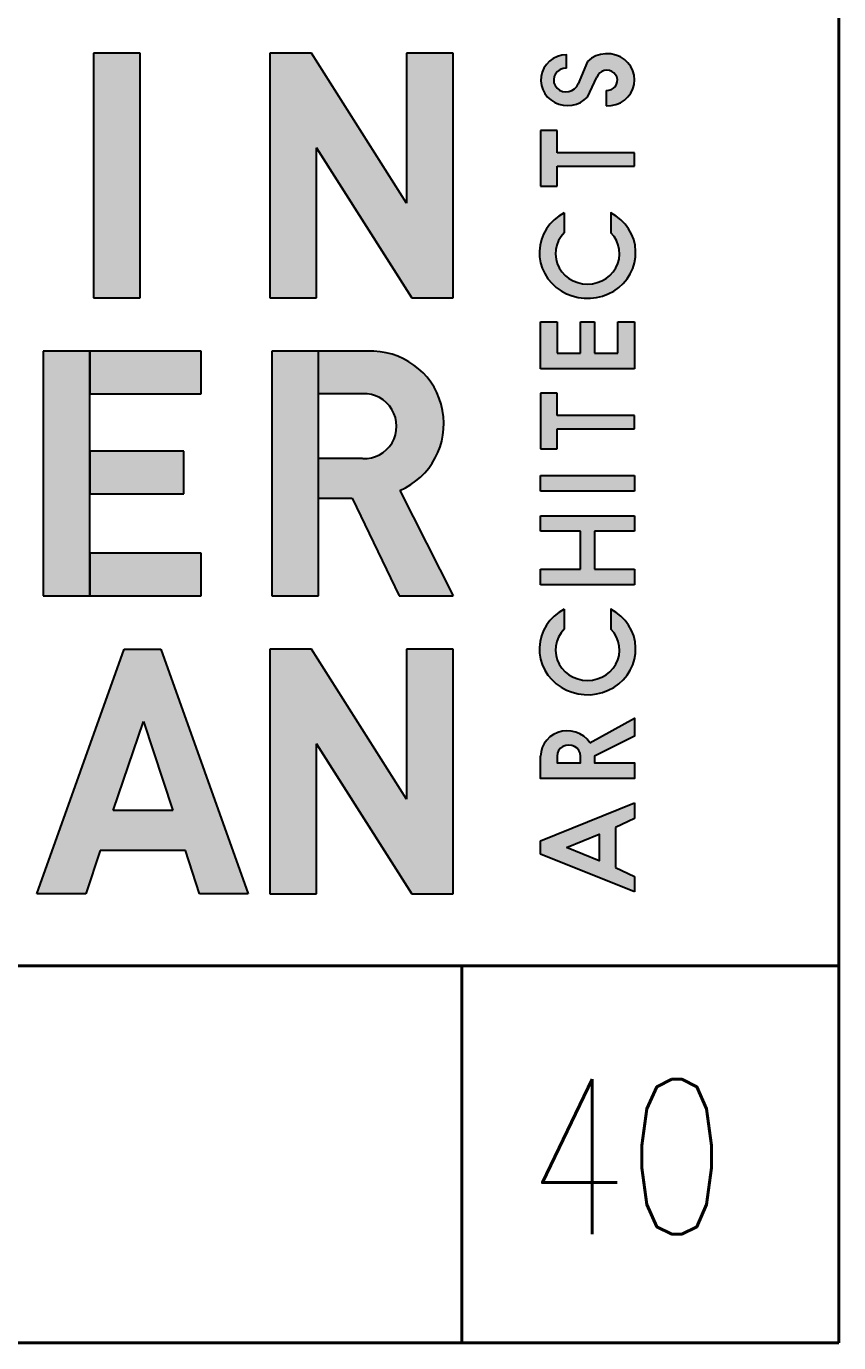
# Model space of a CAD drawing. Header units: inches. Extents: x 4017 to 5703, y -944 to 2840.
# Drawn here: x 5636.8 to 5702.9, y 1149.3 to 1256.4 of the extents above; entities that cross this region are included whole.
import ezdxf

# ---------------------------------------------------------------- set-up
doc = ezdxf.new("R2010")
doc.units = ezdxf.units.IN
doc.header["$MEASUREMENT"] = 0
doc.layers.add('A-dim-work', color=8, linetype='Continuous')
doc.layers.add('TEXT', color=14, linetype='Continuous')
doc.layers.add('A-VIEW-30', color=6, linetype='Continuous', lineweight=15)
doc.styles.add('CAMPOS-C', font='ROMANS', dxfattribs={"width": 0.75, "height": 2.2})

# ---------------------------------------------------------------- blocks, each defined once
blk = doc.blocks.new('A$C70B91C7D')
at = {"layer": 'TEXT', "true_color": 0x311916}
for points in [[(5.851865445514846, 5.315526934168702e-06), (5.728463909055449, 5.315526934168702e-06), (5.728463909055449, -0.6449668535154274), (5.851865445514846, -0.6449668535154274)], [(6.303285484899163, 5.315526934168702e-06), (6.19331465337109, 5.315526934168702e-06), (6.19331465337109, -0.6449668535154274), (6.316716189830487, -0.6449668535154274), (6.316716189830487, -0.2490951765049516), (6.56774971121871, -0.6449668535154274), (6.677147352325989, -0.6449668535154274), (6.677147352325989, 5.315526934168702e-06), (6.553745815866591, 5.315526934168702e-06), (6.553745815866591, -0.3949624588816647)], [(7.031290430893563, -0.1154620365706336), (7.055940097344944, -0.0626413227462308), (7.059090806590604, -0.05671057593085038), (7.063538866702146, -0.05170650830538648), (7.06909894184156, -0.04799979154577727), (7.075400360332878, -0.04559042565203697), (7.082257786338147, -0.04484908230011797), (7.08892987650546, -0.04559042565203697), (7.095416630834762, -0.04799979154577727), (7.100976705974176, -0.05170650830538648), (7.105424766085719, -0.05671057593085038), (7.108575475331378, -0.0624559869082475), (7.110058162035216, -0.06875740539958031), (7.109872826197233, -0.07542949556686551), (7.108019467817428, -0.08154557822022923), (7.104683422733785, -0.08729098919761213), (7.099864690946305, -0.09192438514712364), (7.094119279968908, -0.09544576606874955), (7.087632525639577, -0.09729912444855415), (7.080775099634309, -0.09785513196248985), (7.080775099634309, -0.1388143521561602), (7.093563272454958, -0.1380730088042412), (7.10598077359964, -0.1352929712345343), (7.117842267230401, -0.1302889036090562), (7.128591745833262, -0.1234314776037877), (7.137673201894302, -0.1149060290566837), (7.145271971251475, -0.105083229643725), (7.150832046390889, -0.09396307936491155), (7.154168091474531, -0.08228692157214823), (7.155280106502431, -0.070054756265435), (7.154168091474531, -0.05782259095873599), (7.150832046390889, -0.04596109732798936), (7.145271971251475, -0.03502628288715925), (7.137673201894302, -0.02501814763621724), (7.128406409995279, -0.01649269908911322), (7.117842267230401, -0.009820608921828011), (7.105610101923673, -0.004631205458366594), (7.092451257427086, -0.001665832050690597), (7.079107077092488, -0.001109824536740689), (7.0659482325959, -0.002963182916545293), (7.053160059775252, -0.007040571352121106), (7.041483901982474, -0.01334198984345392), (7.031290430893563, -0.02149676671459133), (7.006640764442182, -0.08024822735436032), (7.002934047682572, -0.08747632503559544), (6.997373972543159, -0.09377774352692825), (6.990331210699907, -0.09841113947643976), (6.982361769666738, -0.1011911770461467), (6.973836321119649, -0.1019325203980657), (6.965310872572559, -0.1006351695321968), (6.957526767377374, -0.09711378861057085), (6.951040013048072, -0.09192438514712364), (6.94603594542258, -0.08525229497983844), (6.94288523617692, -0.07765352562263672), (6.942143892825015, -0.0694987487514993), (6.94344124369087, -0.06152930771834519), (6.946962624612496, -0.05411587419912678), (6.952337363913927, -0.04781445570779397), (6.959194789919195, -0.04299572392031337), (6.967164230952363, -0.04003035051262316), (6.975689679499453, -0.03910367132272086), (6.975689679499453, -0.003889862106447595), (6.963457514192754, -0.005372548810299804), (6.951781356399977, -0.008708593893942407), (6.940846541959132, -0.01408333319537292), (6.931209078384171, -0.02112609503862473), (6.922868965675036, -0.02965154358572875), (6.916196875507751, -0.03947434299868746), (6.91137814372027, -0.05003848576356518), (6.908783441988533, -0.06152930771834519), (6.908042098636628, -0.07302012967312521), (6.909710121178449, -0.08469628746588853), (6.913231502100075, -0.09581643774471615), (6.918791577239489, -0.1061952446716106), (6.926205010758679, -0.1154620365706336), (6.93491579514378, -0.1230608059278211), (6.944738594556725, -0.1293622244191539), (6.955488073159586, -0.1339956203686654), (6.96697889511438, -0.1367756579383723), (6.978840388745112, -0.1377023371282746), (6.99051654653789, -0.1367756579383723), (7.002007368492656, -0.1339956203686654), (7.0129421829335, -0.1293622244191539), (7.022764982346473, -0.1230608059278211)], [(7.154909434826465, -0.2622480202510786), (6.951040013048072, -0.2622480202510786), (6.951040013048072, -0.2034965596113096), (6.907671426960661, -0.2034965596113096), (6.907671426960661, -0.3502825432917547), (6.951040013048072, -0.3502825432917547), (6.951040013048072, -0.2974618294673519), (7.154909434826465, -0.2974618294673519)], [(6.969573596846089, -0.473530875548704), (6.969573596846089, -0.4207101617243012), (6.955858744835552, -0.4290502744334077), (6.94344124369087, -0.4388730738463664), (6.932321093412043, -0.4503638958011607), (6.922868965675036, -0.4629667327838263), (6.915270196317863, -0.47649624895638), (6.909710121178449, -0.4909524443188502), (6.90600340441884, -0.5061499830332394), (6.904335381877019, -0.5213475217476287), (6.904706053552957, -0.5369157321379845), (6.907300755284695, -0.5521132708523737), (6.911934151234192, -0.5669401378908105), (6.918420905563522, -0.5810256615773142), (6.926761018272629, -0.5943698419118988), (6.93695448936154, -0.6064166713806287), (6.948630647154317, -0.6171661499834897), (6.96160415581295, -0.6264329418824985), (6.975689679499453, -0.6340317112397003), (6.990887218213828, -0.6397771222170832), (7.006640764442182, -0.6436691748146757), (7.022764982346473, -0.6458932048704469), (7.039074536088748, -0.6458932048704469), (7.055198753993039, -0.6440398464906423), (7.070952300221364, -0.6403331297310331), (7.086149838935739, -0.634587718753636), (7.100420698460226, -0.6269889493964484), (7.113579542956842, -0.6177221574974254), (7.125255700749619, -0.6069726788945644), (7.13544917183853, -0.5949258494258345), (7.14397462038562, -0.5815816690912499), (7.150646710552905, -0.5674961454047462), (7.155280106502431, -0.5526692783663236), (7.157874808234141, -0.5372864038139511), (7.158245479910107, -0.5219035292615786), (7.156762793206269, -0.5063353188712227), (7.15305607644666, -0.4913231159948168), (7.147310665469263, -0.4768669206323466), (7.139711896112061, -0.4631520686217954), (7.130259768375083, -0.4503638958011607), (7.119324953934239, -0.4390584096843497), (7.106722116951573, -0.4290502744334077), (7.093007264941008, -0.4207101617243012), (7.093007264941008, -0.473530875548704), (7.101162041812159, -0.4831683391236794), (7.107648796141461, -0.4939178177265404), (7.112282192090987, -0.5055939755193037), (7.114876893822697, -0.5176408049880337), (7.11561823717463, -0.530058306132716), (7.114320886308775, -0.5424758072773983), (7.110984841225104, -0.5543373009081449), (7.105795437761657, -0.5658281228629249), (7.098752675918405, -0.5762069297898194), (7.090227227371315, -0.5856590575268257), (7.080219092120387, -0.5936284985599798), (7.06909894184156, -0.5999299170513126), (7.057052112372844, -0.6045633130008241), (7.044263939552195, -0.6075286864085001), (7.031290430893563, -0.6084553655984024), (7.018316922234931, -0.6075286864085001), (7.005528749414282, -0.6045633130008241), (6.993481919945566, -0.5999299170513126), (6.982361769666738, -0.5936284985599798), (6.972353634415811, -0.5856590575268257), (6.963828185868692, -0.5762069297898194), (6.956785424025441, -0.5658281228629249), (6.951596020561993, -0.5543373009081449), (6.948259975478351, -0.5424758072773983), (6.946962624612496, -0.530058306132716), (6.947703967964401, -0.5176408049880337), (6.950298669696139, -0.5055939755193037), (6.954932065645636, -0.4939178177265404), (6.961418819974966, -0.4831683391236794)], [(7.154909434826465, -0.7083513822698251), (7.111540848739054, -0.7083513822698251), (7.111540848739054, -0.7904551584951349), (7.049824014691609, -0.7904551584951349), (7.049824014691609, -0.7083513822698251), (7.012756847095517, -0.7083513822698251), (7.012756847095517, -0.7904551584951349), (6.951040013048072, -0.7904551584951349), (6.951040013048072, -0.7083513822698251), (6.907671426960661, -0.7083513822698251), (6.907671426960661, -0.8315997145267744), (7.154909434826465, -0.8315997145267744)], [(5.719255401298881, -0.7856743585397936), (5.595853864839512, -0.7856743585397936), (5.595853864839512, -1.430646527582155), (5.719255401298881, -1.430646527582155)], [(6.012195169521476, -0.7856743585397936), (5.719255401298881, -0.7856743585397936), (5.719255401298881, -0.8980030881262877), (6.012195169521476, -0.8980030881262877)], [(6.322045448920676, -0.7856792355087379), (6.198643912461279, -0.7856743585397936), (6.198643912461279, -1.430646527582155), (6.322045448920676, -1.430646527582155)], [(7.154909434826465, -0.9548480467837095), (6.951040013048072, -0.9548480467837095), (6.951040013048072, -0.8960965861439405), (6.907671426960661, -0.8960965861439405), (6.907671426960661, -1.042882569824386), (6.951040013048072, -1.042882569824386), (6.951040013048072, -0.9900618559999828), (7.154909434826465, -0.9900618559999828)], [(5.966414695966677, -1.049256123505799), (5.719274232603112, -1.049256123505799), (5.719274232603112, -1.161584853092307), (5.966414695966677, -1.161584853092307)], [(7.154909434826465, -1.113310188256932), (6.907671426960661, -1.113310188256932), (6.907671426960661, -1.154454744288572), (7.154909434826465, -1.154454744288572)], [(7.049824014691609, -1.260096171937377), (7.154909434826465, -1.260096171937377), (7.154909434826465, -1.219136951743721), (6.907671426960661, -1.219136951743721), (6.907671426960661, -1.260096171937377), (7.012756847095517, -1.260096171937377), (7.012756847095517, -1.3599921886088), (6.907671426960661, -1.3599921886088), (6.907671426960661, -1.401136744640439), (7.154909434826465, -1.401136744640439), (7.154909434826465, -1.3599921886088), (7.049824014691609, -1.3599921886088)], [(6.012214000825679, -1.318317797995647), (5.719274232603112, -1.318317797995647), (5.719274232603112, -1.430646527582155), (6.012214000825679, -1.430646527582155)], [(7.130259768375083, -1.495287350334465), (7.119324953934239, -1.483981864217668), (7.106722116951573, -1.473973728966726), (7.093007264941008, -1.465633616257605), (7.093007264941008, -1.518454330082008), (7.101162041812159, -1.528091793656984), (7.107648796141461, -1.539026608097828), (7.112282192090987, -1.550517430052608), (7.114876893822697, -1.562749595359321), (7.11561823717463, -1.57498176066602), (7.114320886308775, -1.587399261810702), (7.110984841225104, -1.599446091279432), (7.105795437761657, -1.610751577396229), (7.098752675918405, -1.621130384323138), (7.090227227371315, -1.63058251206013), (7.080219092120387, -1.638551953093284), (7.06909894184156, -1.644853371584617), (7.057052112372844, -1.649672103372112), (7.044263939552195, -1.652452140941818), (7.031290430893563, -1.653564155969704), (7.018316922234931, -1.652452140941818), (7.005528749414282, -1.649672103372112), (6.993481919945566, -1.644853371584617), (6.982361769666738, -1.638551953093284), (6.972353634415811, -1.63058251206013), (6.963828185868692, -1.621130384323138), (6.956785424025441, -1.610751577396229), (6.951596020561993, -1.599446091279432), (6.948259975478351, -1.587399261810702), (6.946962624612496, -1.57498176066602), (6.947703967964401, -1.562749595359321), (6.950298669696139, -1.550517430052608), (6.954932065645636, -1.539026608097828), (6.961418819974966, -1.528091793656984), (6.969573596846089, -1.518454330082008), (6.969573596846089, -1.465633616257605), (6.955858744835552, -1.473973728966726), (6.94344124369087, -1.483796528379685), (6.932321093412043, -1.495287350334465), (6.922868965675036, -1.50789018731713), (6.915270196317863, -1.521419703489698), (6.909710121178449, -1.536061234690152), (6.90600340441884, -1.551073437566558), (6.904335381877019, -1.56645631211893), (6.904706053552957, -1.581839186671303), (6.907300755284695, -1.597036725385692), (6.911934151234192, -1.611863592424115), (6.918420905563522, -1.626134451948602), (6.926761018272629, -1.639293296445203), (6.93695448936154, -1.651340125913933), (6.948630647154317, -1.662089604516794), (6.96160415581295, -1.671356396415817), (6.975689679499453, -1.678955165773004), (6.990887218213828, -1.684700576750402), (7.006640764442182, -1.688777965185963), (7.022764982346473, -1.690816659403751), (7.039074536088748, -1.691001995241734), (7.055198753993039, -1.688963301023946), (7.070952300221364, -1.685256584264337), (7.086149838935739, -1.679511173286954), (7.100420698460226, -1.671912403929753), (7.113579542956842, -1.66264561203073), (7.125255700749619, -1.651896133427869), (7.13544917183853, -1.639849303959153), (7.14397462038562, -1.626690459462552), (7.150646710552905, -1.61241959993805), (7.155280106502431, -1.597592732899628), (7.157874808234141, -1.582209858347255), (7.158245479910107, -1.566826983794883), (7.156762793206269, -1.55144410924251), (7.15305607644666, -1.536246570528121), (7.147310665469263, -1.521790375165651), (7.139711896112061, -1.508075523155114)], [(6.303285484899163, -1.571335201302304), (6.19331465337109, -1.571335201302304), (6.19331465337109, -2.21630737034468), (6.316716189830487, -2.21630737034468), (6.316716189830487, -1.820435693334204), (6.56774971121871, -2.21630737034468), (6.677147352325989, -2.21630737034468), (6.677147352325989, -1.571335201302304), (6.553745815866591, -1.571335201302304), (6.553745815866591, -1.966302975710903)]]:
    blk.add_hatch(color=19, dxfattribs=at).paths.add_polyline_path(points)
h = blk.add_hatch(color=19, dxfattribs=at)
edge = h.paths.add_edge_path()
edge.add_ellipse((6.461414510191446, -0.9766420034277274), major_axis=(-0.1350987510014326, 0.1350987510014327), ratio=0.9999999999999545, start_angle=158.0493773419767, end_angle=313.1325585503187)
edge.add_line((6.467640577317866, -0.7856849895936477), (6.322045448920676, -0.7856792355087379))
edge.add_line((6.322045448920676, -0.7856792355087379), (6.322045448920676, -0.8979984924780098))
edge.add_line((6.322045448920676, -0.8979984924780098), (6.438328752390362, -0.8980030881262877))
edge.add_ellipse((6.442617087686443, -0.9831398952311616), major_axis=(0.06027713390510192, 0.06027713390510192), ratio=0.999999999999629, start_angle=222.2068196671399, end_angle=407.883547595526, ccw=False)
edge.add_line((6.437765101875982, -1.068294572057681), (6.322045448920676, -1.068294572057681))
edge.add_line((6.322045448920676, -1.068294572057681), (6.322045448920676, -1.173373249525014))
edge.add_line((6.322045448920676, -1.173373249525014), (6.41081621694596, -1.173373249525014))
edge.add_line((6.41081621694596, -1.173373249525014), (6.534217753405358, -1.430646527582155))
edge.add_line((6.534217753405358, -1.430646527582155), (6.677147352325989, -1.430646527582155))
edge.add_line((6.677147352325989, -1.430646527582155), (6.5362185447635, -1.152447866401729))
h = blk.add_hatch(color=19, dxfattribs=at)
h.paths.add_polyline_path([(5.906024276410193, -1.571335201302318), (5.809250204097538, -1.571335201302318), (5.57931997974697, -2.21630737034468), (5.708050775296556, -2.21630737034468), (5.746221828921335, -2.102170835554432), (5.970822794181743, -2.102170835554432), (6.008108776508834, -2.21630737034468), (6.13683957205842, -2.21630737034468)])
h.paths.add_polyline_path([(5.860753821099877, -1.761550205083239), (5.937980999647152, -1.996188255485222), (5.780852597355477, -1.996188255485222)], flags=16)
h = blk.add_hatch(color=19, dxfattribs=at)
h.paths.add_polyline_path([(7.154909434826465, -1.800164803812166), (7.154909434826465, -1.753274836803129), (7.037406513546898, -1.81777170842031), (7.030178415865663, -1.80869025235927), (7.02146763148059, -1.800720811326116), (7.011459496229662, -1.794419392834783), (7.000339345950835, -1.789785996885271), (6.988477852320102, -1.787005959315564), (6.976431022851358, -1.786264615963645), (6.964384193382642, -1.7875619668295), (6.952893371427876, -1.790712676075174), (6.941958556987032, -1.795716743700638), (6.932135757574059, -1.802388833867937), (6.923610309026969, -1.810543610739074), (6.916938218859684, -1.819995738476067), (6.911748815396209, -1.830559881240944), (6.908783441988533, -1.841680031519772), (6.907671426960661, -1.853170853474552), (6.907671426960661, -1.911736978276352), (7.154909434826465, -1.911736978276352), (7.154909434826465, -1.870777758082681), (7.049824014691609, -1.870777758082681), (7.049824014691609, -1.853170853474552)])
h.paths.add_polyline_path([(7.011644832067645, -1.845572084117364), (7.012756847095517, -1.853170853474552), (7.012756847095517, -1.870777758082681), (6.951040013048072, -1.870777758082681), (6.951040013048072, -1.853170853474552), (6.95196669223796, -1.845572084117364), (6.955117401483619, -1.838343986436129), (6.959936133271128, -1.832413239620749), (6.96642288760043, -1.827594507833268), (6.973836321119649, -1.824814470263561), (6.981805762152788, -1.823702455235676), (6.989775203185957, -1.824814470263561), (6.997373972543159, -1.827594507833268), (7.003675391034477, -1.832413239620749), (7.008679458659941, -1.838343986436129)], flags=16)
h = blk.add_hatch(color=19, dxfattribs=at)
h.paths.add_polyline_path([(7.154909434826465, -1.976419185731501), (6.907671426960661, -2.076129866564941), (6.907671426960661, -2.1113436757812), (7.154909434826465, -2.211239692452622), (7.154909434826465, -2.170095136420983), (7.105424766085719, -2.146557484997473), (7.105424766085719, -2.040916057348667), (7.154909434826465, -2.017378405925157)])
h.paths.add_polyline_path([(7.062241515836291, -2.058522961956797), (7.062241515836291, -2.128950580389343), (6.975689679499453, -2.09373677117307)], flags=16)
at = {"layer": 'TEXT', "color": 19, "true_color": 0x311916}
for p, q in [((5.728463909055449, 5.315526934168702e-06), (5.728463909055449, -0.6449668535154274)), ((5.851865445514846, 5.315526934168702e-06), (5.728463909055449, 5.315526934168702e-06)), ((5.851865445514846, -0.6449668535154274), (5.851865445514846, 5.315526934168702e-06)), ((6.303285484899163, 5.315526934168702e-06), (6.19331465337109, 5.315526934168702e-06)), ((6.19331465337109, 5.315526934168702e-06), (6.19331465337109, -0.6449668535154274)), ((6.303285484899163, 5.315526934168702e-06), (6.19331465337109, 5.315526934168702e-06)), ((6.19331465337109, 5.315526934168702e-06), (6.19331465337109, -0.6449668535154274)), ((6.553745815866591, -0.3949624588816647), (6.303285484899163, 5.315526934168702e-06)), ((6.553745815866591, -0.3949624588816647), (6.303285484899163, 5.315526934168702e-06)), ((6.553745815866591, 5.315526934168702e-06), (6.553745815866591, -0.3949624588816647)), ((6.677147352325989, 5.315526934168702e-06), (6.553745815866591, 5.315526934168702e-06)), ((6.677147352325989, 5.315526934168702e-06), (6.553745815866591, 5.315526934168702e-06)), ((6.553745815866591, 5.315526934168702e-06), (6.553745815866591, -0.3949624588816647)), ((6.677147352325989, -0.6449668535154274), (6.677147352325989, 5.315526934168702e-06)), ((6.677147352325989, -0.6449668535154274), (6.677147352325989, 5.315526934168702e-06)), ((6.316716189830487, -0.6449668535154274), (6.316716189830487, -0.2490951765049516)), ((6.56774971121871, -0.6449668535154274), (6.316716189830487, -0.2490951765049516)), ((6.316716189830487, -0.6449668535154274), (6.316716189830487, -0.2490951765049516)), ((6.316716189830487, -0.2490951765049516), (6.56774971121871, -0.6449668535154274)), ((5.728463909055449, -0.6449668535154274), (5.851865445514846, -0.6449668535154274)), ((6.19331465337109, -0.6449668535154274), (6.316716189830487, -0.6449668535154274)), ((6.19331465337109, -0.6449668535154274), (6.316716189830487, -0.6449668535154274)), ((6.56774971121871, -0.6449668535154274), (6.677147352325989, -0.6449668535154274)), ((6.56774971121871, -0.6449668535154274), (6.677147352325989, -0.6449668535154274)), ((5.595853864839512, -0.7856743585397936), (5.595853864839512, -1.430646527582155)), ((5.719255401298881, -0.7856743585397936), (5.595853864839512, -0.7856743585397936)), ((5.719255401298881, -0.7856743585397936), (5.719255401298881, -0.8980030881262877)), ((5.719255401298881, -1.430646527582155), (5.719255401298881, -0.7856743585397936)), ((6.012195169521476, -0.7856743585397936), (5.719255401298881, -0.7856743585397936)), ((6.012195169521476, -0.8980030881262877), (6.012195169521476, -0.7856743585397936)), ((6.198643912461279, -0.7856743585397936), (6.198643912461279, -1.430646527582155)), ((6.198643912461279, -0.7856743585397936), (6.198643912461279, -1.430646527582155)), ((6.467640577317667, -0.7856849895936477), (6.198643912461279, -0.7856743585397936)), ((6.322045448920676, -0.7856743585397936), (6.198643912461279, -0.7856743585397936)), ((6.322045448920676, -1.430646527582155), (6.322045448920676, -0.7856743585397936)), ((5.719255401298881, -0.8980030881262877), (6.012195169521476, -0.8980030881262877)), ((6.438328752390362, -0.8980030881262877), (6.322045448920676, -0.8979984924780098)), ((5.719274232603112, -1.049256123505799), (5.719274232603112, -1.161584853092307)), ((5.966414695966677, -1.049256123505799), (5.719274232603112, -1.049256123505799)), ((5.966414695966677, -1.161584853092307), (5.966414695966677, -1.049256123505799)), ((6.438328752390362, -1.068294572057681), (6.322045448920676, -1.068294572057681)), ((5.719274232603112, -1.161584853092307), (5.966414695966677, -1.161584853092307)), ((6.322045448920676, -1.173373249525014), (6.41081621694596, -1.173373249525014)), ((6.41081621694596, -1.173373249525014), (6.534217753405358, -1.430646527582155)), ((6.536218544763528, -1.152447866401758), (6.677147352325989, -1.430646527582155)), ((5.719274232603112, -1.318317797995647), (5.719274232603112, -1.430646527582155)), ((6.012214000825679, -1.318317797995647), (5.719274232603112, -1.318317797995647)), ((6.012214000825679, -1.430646527582155), (6.012214000825679, -1.318317797995647)), ((5.595853864839512, -1.430646527582155), (5.719255401298881, -1.430646527582155)), ((5.719274232603112, -1.430646527582155), (6.012214000825679, -1.430646527582155)), ((6.198643912461279, -1.430646527582155), (6.322045448920676, -1.430646527582155)), ((6.534217753405358, -1.430646527582155), (6.677147352325989, -1.430646527582155)), ((5.57931997974697, -2.21630737034468), (5.809250204097538, -1.571335201302318)), ((5.809250204097538, -1.571335201302318), (5.906024276410193, -1.571335201302318)), ((5.906024276410193, -1.571335201302318), (6.13683957205842, -2.21630737034468)), ((6.303285484899163, -1.571335201302304), (6.19331465337109, -1.571335201302304)), ((6.19331465337109, -1.571335201302304), (6.19331465337109, -2.21630737034468)), ((6.303285484899163, -1.571335201302304), (6.19331465337109, -1.571335201302304)), ((6.19331465337109, -1.571335201302304), (6.19331465337109, -2.21630737034468)), ((6.553745815866591, -1.966302975710903), (6.303285484899163, -1.571335201302304)), ((6.553745815866591, -1.966302975710903), (6.303285484899163, -1.571335201302304)), ((6.553745815866591, -1.571335201302304), (6.553745815866591, -1.966302975710903)), ((6.677147352325989, -1.571335201302304), (6.553745815866591, -1.571335201302304)), ((6.677147352325989, -1.571335201302304), (6.553745815866591, -1.571335201302304)), ((6.553745815866591, -1.571335201302304), (6.553745815866591, -1.966302975710903)), ((6.677147352325989, -2.21630737034468), (6.677147352325989, -1.571335201302304)), ((6.677147352325989, -2.21630737034468), (6.677147352325989, -1.571335201302304)), ((5.780852597355477, -1.996188255485222), (5.860753821099877, -1.761550205083239)), ((5.860753821099877, -1.761550205083239), (5.937980999647152, -1.996188255485222)), ((6.316716189830487, -2.21630737034468), (6.316716189830487, -1.820435693334204)), ((6.56774971121871, -2.21630737034468), (6.316716189830487, -1.820435693334204)), ((6.316716189830487, -2.21630737034468), (6.316716189830487, -1.820435693334204)), ((6.316716189830487, -1.820435693334204), (6.56774971121871, -2.21630737034468)), ((5.937980999647152, -1.996188255485222), (5.780852597355477, -1.996188255485222)), ((5.746221828921335, -2.102170835554432), (5.708050775296556, -2.21630737034468)), ((5.970822794181743, -2.102170835554432), (5.746221828921335, -2.102170835554432)), ((6.008108776508834, -2.21630737034468), (5.970822794181743, -2.102170835554432)), ((5.708050775296556, -2.21630737034468), (5.57931997974697, -2.21630737034468)), ((6.13683957205842, -2.21630737034468), (6.008108776508834, -2.21630737034468)), ((6.19331465337109, -2.21630737034468), (6.316716189830487, -2.21630737034468)), ((6.19331465337109, -2.21630737034468), (6.316716189830487, -2.21630737034468)), ((6.56774971121871, -2.21630737034468), (6.677147352325989, -2.21630737034468)), ((6.56774971121871, -2.21630737034468), (6.677147352325989, -2.21630737034468))]:
    blk.add_line(p, q, dxfattribs=at)
for points in [[(6.975689679499453, -0.03910367132272086), (6.975689679499453, -0.003889862106447595), (6.963457514192754, -0.005372548810299804), (6.951781356399977, -0.008708593893942407), (6.940846541959132, -0.01408333319537292), (6.931209078384171, -0.02112609503862473), (6.922868965675036, -0.02965154358572875), (6.916196875507751, -0.03947434299868746), (6.91137814372027, -0.05003848576356518), (6.908783441988533, -0.06152930771834519), (6.908042098636628, -0.07302012967312521), (6.909710121178449, -0.08469628746588853), (6.913231502100075, -0.09581643774471615), (6.918791577239489, -0.1061952446716106), (6.926205010758679, -0.1154620365706336)], [(7.031290430893563, -0.02149676671459133), (7.006640764442182, -0.08024822735436032)], [(7.080775099634309, -0.1388143521561602), (7.093563272454958, -0.1380730088042412), (7.10598077359964, -0.1352929712345343), (7.117842267230401, -0.1302889036090562), (7.128591745833262, -0.1234314776037877), (7.137673201894302, -0.1149060290566837), (7.145271971251475, -0.105083229643725), (7.150832046390889, -0.09396307936491155), (7.154168091474531, -0.08228692157214823), (7.155280106502431, -0.070054756265435), (7.154168091474531, -0.05782259095873599), (7.150832046390889, -0.04596109732798936), (7.145271971251475, -0.03502628288715925), (7.137673201894302, -0.02501814763621724), (7.128406409995279, -0.01649269908911322), (7.117842267230401, -0.009820608921828011), (7.105610101923673, -0.004631205458366594), (7.092451257427086, -0.001665832050690597), (7.079107077092488, -0.001109824536740689), (7.0659482325959, -0.002963182916545293), (7.053160059775252, -0.007040571352121106), (7.041483901982474, -0.01334198984345392), (7.031290430893563, -0.02149676671459133)], [(6.975689679499453, -0.03910367132272086), (6.967164230952363, -0.04003035051262316), (6.959194789919195, -0.04299572392031337), (6.952337363913927, -0.04781445570779397), (6.946962624612496, -0.05411587419912678), (6.94344124369087, -0.06152930771834519), (6.942143892825015, -0.0694987487514993), (6.94288523617692, -0.07765352562263672), (6.94603594542258, -0.08525229497983844), (6.951040013048072, -0.09192438514712364)], [(7.031290430893563, -0.1154620365706336), (7.055940097344944, -0.0626413227462308)], [(7.080775099634309, -0.09785513196248985), (7.087632525639577, -0.09729912444855415), (7.094119279968908, -0.09544576606874955), (7.099864690946305, -0.09192438514712364), (7.104683422733785, -0.08729098919761213), (7.108019467817428, -0.08154557822022923), (7.109872826197233, -0.07542949556686551), (7.110058162035216, -0.06875740539958031), (7.108575475331378, -0.0624559869082475), (7.105424766085719, -0.05671057593085038), (7.100976705974176, -0.05170650830538648), (7.095416630834762, -0.04799979154577727), (7.08892987650546, -0.04559042565203697), (7.082257786338147, -0.04484908230011797), (7.075400360332878, -0.04559042565203697), (7.06909894184156, -0.04799979154577727), (7.063538866702146, -0.05170650830538648), (7.059090806590604, -0.05671057593085038), (7.055940097344944, -0.0626413227462308)], [(6.951040013048072, -0.09192438514712364), (6.957526767377374, -0.09711378861057085), (6.965310872572559, -0.1006351695321968), (6.973836321119649, -0.1019325203980657), (6.982361769666738, -0.1011911770461467), (6.990331210699907, -0.09841113947643976), (6.997373972543159, -0.09377774352692825), (7.002934047682572, -0.08747632503559544), (7.006640764442182, -0.08024822735436032)], [(7.080775099634309, -0.09785513196248985), (7.080775099634309, -0.1388143521561602)], [(6.926205010758679, -0.1154620365706336), (6.93491579514378, -0.1230608059278211), (6.944738594556725, -0.1293622244191539), (6.955488073159586, -0.1339956203686654), (6.96697889511438, -0.1367756579383723), (6.978840388745112, -0.1377023371282746), (6.99051654653789, -0.1367756579383723), (7.002007368492656, -0.1339956203686654), (7.0129421829335, -0.1293622244191539), (7.022764982346473, -0.1230608059278211), (7.031290430893563, -0.1154620365706336)], [(6.907671426960661, -0.2034965596113096), (6.907671426960661, -0.3502825432917547)], [(6.951040013048072, -0.2034965596113096), (6.907671426960661, -0.2034965596113096)], [(6.951040013048072, -0.2622480202510786), (6.951040013048072, -0.2034965596113096)], [(7.154909434826465, -0.2622480202510786), (6.951040013048072, -0.2622480202510786)], [(7.154909434826465, -0.2974618294673519), (7.154909434826465, -0.2622480202510786)], [(6.951040013048072, -0.2974618294673519), (7.154909434826465, -0.2974618294673519)], [(6.951040013048072, -0.3502825432917547), (6.951040013048072, -0.2974618294673519)], [(6.907671426960661, -0.3502825432917547), (6.951040013048072, -0.3502825432917547)], [(6.969573596846089, -0.4207101617243012), (6.955858744835552, -0.4290502744334077), (6.94344124369087, -0.4388730738463664), (6.932321093412043, -0.4503638958011607), (6.922868965675036, -0.4629667327838263), (6.915270196317863, -0.47649624895638), (6.909710121178449, -0.4909524443188502), (6.90600340441884, -0.5061499830332394), (6.904335381877019, -0.5213475217476287), (6.904706053552957, -0.5369157321379845), (6.907300755284695, -0.5521132708523737), (6.911934151234192, -0.5669401378908105), (6.918420905563522, -0.5810256615773142), (6.926761018272629, -0.5943698419118988), (6.93695448936154, -0.6064166713806287), (6.948630647154317, -0.6171661499834897), (6.96160415581295, -0.6264329418824985), (6.975689679499453, -0.6340317112397003), (6.990887218213828, -0.6397771222170832), (7.006640764442182, -0.6436691748146757)], [(6.969573596846089, -0.4207101617243012), (6.969573596846089, -0.473530875548704)], [(7.006640764442182, -0.6436691748146757), (7.022764982346473, -0.6458932048704469), (7.039074536088748, -0.6458932048704469), (7.055198753993039, -0.6440398464906423), (7.070952300221364, -0.6403331297310331), (7.086149838935739, -0.634587718753636), (7.100420698460226, -0.6269889493964484), (7.113579542956842, -0.6177221574974254), (7.125255700749619, -0.6069726788945644), (7.13544917183853, -0.5949258494258345), (7.14397462038562, -0.5815816690912499), (7.150646710552905, -0.5674961454047462), (7.155280106502431, -0.5526692783663236), (7.157874808234141, -0.5372864038139511), (7.158245479910107, -0.5219035292615786), (7.156762793206269, -0.5063353188712227), (7.15305607644666, -0.4913231159948168), (7.147310665469263, -0.4768669206323466), (7.139711896112061, -0.4631520686217954), (7.130259768375083, -0.4503638958011607), (7.119324953934239, -0.4390584096843497), (7.106722116951573, -0.4290502744334077), (7.093007264941008, -0.4207101617243012), (7.093007264941008, -0.473530875548704)], [(6.969573596846089, -0.473530875548704), (6.961418819974966, -0.4831683391236794), (6.954932065645636, -0.4939178177265404), (6.950298669696139, -0.5055939755193037), (6.947703967964401, -0.5176408049880337), (6.946962624612496, -0.530058306132716), (6.948259975478351, -0.5424758072773983), (6.951596020561993, -0.5543373009081449), (6.956785424025441, -0.5658281228629249), (6.963828185868692, -0.5762069297898194), (6.972353634415811, -0.5856590575268257), (6.982361769666738, -0.5936284985599798), (6.993481919945566, -0.5999299170513126), (7.005528749414282, -0.6045633130008241), (7.018316922234931, -0.6075286864085001), (7.031290430893563, -0.6084553655984024)], [(7.031290430893563, -0.6084553655984024), (7.044263939552195, -0.6075286864085001), (7.057052112372844, -0.6045633130008241), (7.06909894184156, -0.5999299170513126), (7.080219092120387, -0.5936284985599798), (7.090227227371315, -0.5856590575268257), (7.098752675918405, -0.5762069297898194), (7.105795437761657, -0.5658281228629249), (7.110984841225104, -0.5543373009081449), (7.114320886308775, -0.5424758072773983), (7.11561823717463, -0.530058306132716), (7.114876893822697, -0.5176408049880337), (7.112282192090987, -0.5055939755193037), (7.107648796141461, -0.4939178177265404), (7.101162041812159, -0.4831683391236794), (7.093007264941008, -0.473530875548704)], [(6.907671426960661, -0.7083513822698251), (6.951040013048072, -0.7083513822698251)], [(6.907671426960661, -0.8315997145267744), (6.907671426960661, -0.7083513822698251)], [(6.951040013048072, -0.7083513822698251), (6.951040013048072, -0.7904551584951349)], [(7.012756847095517, -0.7083513822698251), (7.049824014691609, -0.7083513822698251)], [(7.012756847095517, -0.7904551584951349), (7.012756847095517, -0.7083513822698251)], [(7.049824014691609, -0.7083513822698251), (7.049824014691609, -0.7904551584951349)], [(7.111540848739054, -0.7083513822698251), (7.154909434826465, -0.7083513822698251)], [(7.111540848739054, -0.7904551584951349), (7.111540848739054, -0.7083513822698251)], [(7.154909434826465, -0.7083513822698251), (7.154909434826465, -0.8315997145267744)], [(6.951040013048072, -0.7904551584951349), (7.012756847095517, -0.7904551584951349)], [(7.049824014691609, -0.7904551584951349), (7.111540848739054, -0.7904551584951349)], [(7.154909434826465, -0.8315997145267744), (6.907671426960661, -0.8315997145267744)], [(6.907671426960661, -0.8960965861439405), (6.907671426960661, -1.042882569824386)], [(6.951040013048072, -0.8960965861439405), (6.907671426960661, -0.8960965861439405)], [(6.951040013048072, -0.9548480467837095), (6.951040013048072, -0.8960965861439405)], [(7.154909434826465, -0.9548480467837095), (6.951040013048072, -0.9548480467837095)], [(7.154909434826465, -0.9900618559999828), (7.154909434826465, -0.9548480467837095)], [(6.951040013048072, -0.9900618559999828), (7.154909434826465, -0.9900618559999828)], [(6.951040013048072, -1.042882569824386), (6.951040013048072, -0.9900618559999828)], [(6.907671426960661, -1.042882569824386), (6.951040013048072, -1.042882569824386)], [(6.907671426960661, -1.113310188256932), (7.154909434826465, -1.113310188256932)], [(6.907671426960661, -1.154454744288572), (6.907671426960661, -1.113310188256932)], [(7.154909434826465, -1.113310188256932), (7.154909434826465, -1.154454744288572)], [(7.154909434826465, -1.154454744288572), (6.907671426960661, -1.154454744288572)], [(6.907671426960661, -1.219136951743721), (7.154909434826465, -1.219136951743721)], [(6.907671426960661, -1.260096171937377), (6.907671426960661, -1.219136951743721)], [(7.154909434826465, -1.219136951743721), (7.154909434826465, -1.260096171937377)], [(7.012756847095517, -1.260096171937377), (6.907671426960661, -1.260096171937377)], [(7.012756847095517, -1.3599921886088), (7.012756847095517, -1.260096171937377)], [(7.049824014691609, -1.260096171937377), (7.049824014691609, -1.3599921886088)], [(7.154909434826465, -1.260096171937377), (7.049824014691609, -1.260096171937377)], [(6.907671426960661, -1.3599921886088), (7.012756847095517, -1.3599921886088)], [(6.907671426960661, -1.401136744640439), (6.907671426960661, -1.3599921886088)], [(7.049824014691609, -1.3599921886088), (7.154909434826465, -1.3599921886088)], [(7.154909434826465, -1.3599921886088), (7.154909434826465, -1.401136744640439)], [(7.154909434826465, -1.401136744640439), (6.907671426960661, -1.401136744640439)], [(6.969573596846089, -1.465633616257605), (6.955858744835552, -1.473973728966726), (6.94344124369087, -1.483796528379685), (6.932321093412043, -1.495287350334465), (6.922868965675036, -1.50789018731713), (6.915270196317863, -1.521419703489698), (6.909710121178449, -1.536061234690152), (6.90600340441884, -1.551073437566558), (6.904335381877019, -1.56645631211893), (6.904706053552957, -1.581839186671303), (6.907300755284695, -1.597036725385692), (6.911934151234192, -1.611863592424115), (6.918420905563522, -1.626134451948602), (6.926761018272629, -1.639293296445203), (6.93695448936154, -1.651340125913933), (6.948630647154317, -1.662089604516794), (6.96160415581295, -1.671356396415817), (6.975689679499453, -1.678955165773004), (6.990887218213828, -1.684700576750402), (7.006640764442182, -1.688777965185963)], [(6.969573596846089, -1.465633616257605), (6.969573596846089, -1.518454330082008)], [(7.006640764442182, -1.688777965185963), (7.022764982346473, -1.690816659403751), (7.039074536088748, -1.691001995241734), (7.055198753993039, -1.688963301023946), (7.070952300221364, -1.685256584264337), (7.086149838935739, -1.679511173286954), (7.100420698460226, -1.671912403929753), (7.113579542956842, -1.66264561203073), (7.125255700749619, -1.651896133427869), (7.13544917183853, -1.639849303959153), (7.14397462038562, -1.626690459462552), (7.150646710552905, -1.61241959993805), (7.155280106502431, -1.597592732899628), (7.157874808234141, -1.582209858347255), (7.158245479910107, -1.566826983794883), (7.156762793206269, -1.55144410924251), (7.15305607644666, -1.536246570528121), (7.147310665469263, -1.521790375165651), (7.139711896112061, -1.508075523155114), (7.130259768375083, -1.495287350334465), (7.119324953934239, -1.483981864217668), (7.106722116951573, -1.473973728966726), (7.093007264941008, -1.465633616257605), (7.093007264941008, -1.518454330082008)], [(6.969573596846089, -1.518454330082008), (6.961418819974966, -1.528091793656984), (6.954932065645636, -1.539026608097828), (6.950298669696139, -1.550517430052608), (6.947703967964401, -1.562749595359321), (6.946962624612496, -1.57498176066602), (6.948259975478351, -1.587399261810702), (6.951596020561993, -1.599446091279432), (6.956785424025441, -1.610751577396229), (6.963828185868692, -1.621130384323138), (6.972353634415811, -1.63058251206013), (6.982361769666738, -1.638551953093284), (6.993481919945566, -1.644853371584617), (7.005528749414282, -1.649672103372112), (7.018316922234931, -1.652452140941818), (7.031290430893563, -1.653564155969704)], [(7.031290430893563, -1.653564155969704), (7.044263939552195, -1.652452140941818), (7.057052112372844, -1.649672103372112), (7.06909894184156, -1.644853371584617), (7.080219092120387, -1.638551953093284), (7.090227227371315, -1.63058251206013), (7.098752675918405, -1.621130384323138), (7.105795437761657, -1.610751577396229), (7.110984841225104, -1.599446091279432), (7.114320886308775, -1.587399261810702), (7.11561823717463, -1.57498176066602), (7.114876893822697, -1.562749595359321), (7.112282192090987, -1.550517430052608), (7.107648796141461, -1.539026608097828), (7.101162041812159, -1.528091793656984), (7.093007264941008, -1.518454330082008)], [(7.037406513546898, -1.81777170842031), (7.154909434826465, -1.753274836803129), (7.154909434826465, -1.800164803812166), (7.049824014691609, -1.853170853474552), (7.049824014691609, -1.870777758082681), (7.154909434826465, -1.870777758082681), (7.154909434826465, -1.911736978276352), (6.907671426960661, -1.911736978276352), (6.907671426960661, -1.853170853474552)], [(7.037406513546898, -1.81777170842031), (7.030178415865663, -1.80869025235927), (7.02146763148059, -1.800720811326116), (7.011459496229662, -1.794419392834783), (7.000339345950835, -1.789785996885271), (6.988477852320102, -1.787005959315564), (6.976431022851358, -1.786264615963645), (6.964384193382642, -1.7875619668295), (6.952893371427876, -1.790712676075174), (6.941958556987032, -1.795716743700638), (6.932135757574059, -1.802388833867937), (6.923610309026969, -1.810543610739074), (6.916938218859684, -1.819995738476067), (6.911748815396209, -1.830559881240944), (6.908783441988533, -1.841680031519772), (6.907671426960661, -1.853170853474552)], [(6.907671426960661, -2.076129866564941), (7.154909434826465, -1.976419185731501)], [(7.154909434826465, -1.976419185731501), (7.154909434826465, -2.017378405925157)], [(7.154909434826465, -2.017378405925157), (7.105424766085719, -2.040916057348667)], [(7.105424766085719, -2.040916057348667), (7.105424766085719, -2.146557484997473)], [(6.907671426960661, -2.1113436757812), (6.907671426960661, -2.076129866564941)], [(7.154909434826465, -2.211239692452622), (6.907671426960661, -2.1113436757812)], [(7.105424766085719, -2.146557484997473), (7.154909434826465, -2.170095136420983)], [(7.154909434826465, -2.170095136420983), (7.154909434826465, -2.211239692452622)]]:
    blk.add_lwpolyline(points, dxfattribs=at)
for points in [[(6.951040013048072, -1.853170853474552), (6.951040013048072, -1.870777758082681), (7.012756847095517, -1.870777758082681), (7.012756847095517, -1.853170853474552), (7.011644832067645, -1.845572084117364), (7.008679458659941, -1.838343986436129), (7.003675391034477, -1.832413239620749), (6.997373972543159, -1.827594507833268), (6.989775203185957, -1.824814470263561), (6.981805762152788, -1.823702455235676), (6.973836321119649, -1.824814470263561), (6.96642288760043, -1.827594507833268), (6.959936133271128, -1.832413239620749), (6.955117401483619, -1.838343986436129), (6.95196669223796, -1.845572084117364), (6.951040013048072, -1.853170853474552)], [(6.975689679499453, -2.09373677117307), (7.062241515836291, -2.058522961956797), (7.062241515836291, -2.128950580389343), (6.975689679499453, -2.09373677117307)]]:
    blk.add_lwpolyline(points, close=True, dxfattribs=at)
for centre, major_axis, ratio, start_param, end_param in [((6.461414510191446, -0.9766420034277274), (-0.1350987510014326, 0.1350987510014327), 0.9999999999999545, 2.757170429462359, 5.465194141896984), ((6.442617087686443, -0.9831398952311616), (0.06027713390510192, 0.06027713390510192), 0.999999999999629, 3.878240623576881, 7.118910870256929)]:
    blk.add_ellipse(centre, major_axis=major_axis, ratio=ratio, start_param=start_param, end_param=end_param, dxfattribs=at)

msp = doc.modelspace()

# ---------------------------------------------------------------- linework, layer by layer
at = {"layer": 'A-dim-work', "color": 6, "lineweight": 40, "ltscale": 20}
msp.add_lwpolyline([(4016.520221887306, 1149.281077818181), (4016.520221887306, 1961.781077818181), (5702.899514973921, 1961.781077818181), (5702.899514973921, 1149.281077818181)], close=True, dxfattribs=at)
for points in [[(5436.371848500902, 1179.950973632804), (5702.899514973921, 1179.950973632804)], [(5672.229619159299, 1149.281077818181), (5672.229619159299, 1179.950973632804)]]:
    msp.add_lwpolyline(points, dxfattribs=at)

# ---------------------------------------------------------------- block references
at = {"layer": 'A-VIEW-30', "lineweight": 40, "xscale": 30.87765168342476, "yscale": 30.87765168342476, "zscale": 30.87765168342476}
msp.add_blockref('A$C70B91C7D', (5465.340839969315, 1254.246819162576), dxfattribs=at)

# ---------------------------------------------------------------- texts
at = {"layer": 'A-dim-work', "color": 6, "lineweight": 40, "ltscale": 20, "style": 'CAMPOS-C', "width": 0.75}
msp.add_text('40', height=12.6, dxfattribs=at).set_placement((5677.568065003016, 1158.118828762395))

doc.saveas('drawing.dxf')
